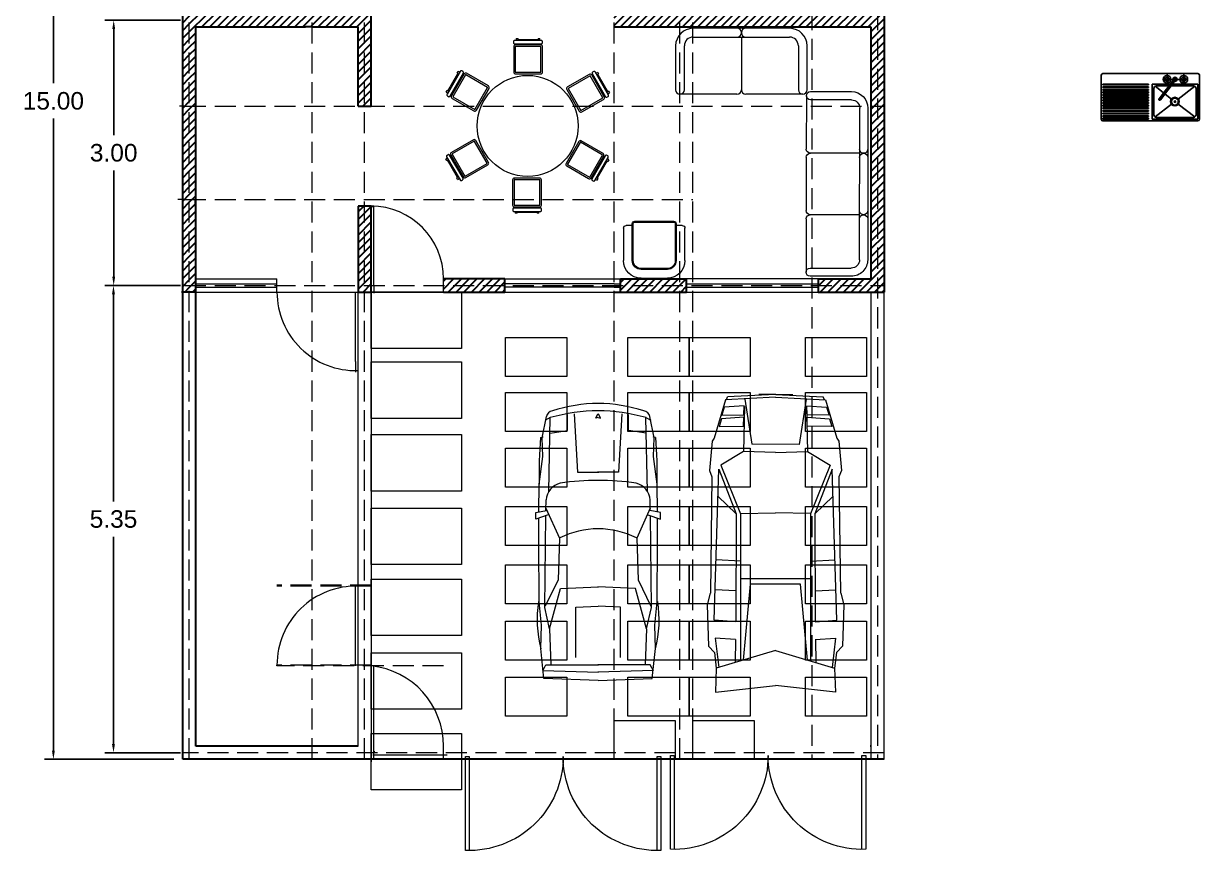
# Model space of a CAD drawing. Header units: metres. Extents: x 3.6 to 17, y 8.1 to 25.1.
# Drawn here: x 3.59 to 17.01, y 8.1 to 17.54 of the extents above; entities that cross this region are included whole.
import ezdxf

# ---------------------------------------------------------------- set-up
doc = ezdxf.new("R2010")
doc.units = ezdxf.units.M
doc.header["$MEASUREMENT"] = 0
doc.linetypes.add('ACAD_ISO02W100', pattern=[15, 12, -3])
for name, color, linetype, lineweight in [('Area verde', 7, 'Continuous', 0), ('Autos', 7, 'Continuous', 0), ('Ejes', 10, 'ACAD_ISO02W100', 0), ('Muebles', 19, 'Continuous', 0), ('Muros bajos', 4, 'Continuous', 0), ('Muros de carga', 160, 'Continuous', 30), ('puertas', 70, 'Continuous', 0), ('Ventanas', 50, 'Continuous', 0)]:
    doc.layers.add(name, color=color, linetype=linetype, lineweight=lineweight)
doc.layers.add('COTAS', color=30, linetype='Continuous')
doc.styles.get("Standard").update_dxf_attribs({"font": 'arial.ttf'})
doc.dimstyles.get("Standard").update_dxf_attribs({"dimtxt": 0.2, "dimasz": 0.1, "dimexe": 0.1, "dimexo": 0.1, "dimgap": 0.1, "dimtad": 0, "dimtih": 1, "dimtoh": 1, "dimdsep": 46, "dimtxsty": 'Standard', "dimcen": 0.09, "dimadec": 0, "dimazin": 0, "dimtfac": 1, "dimtofl": 0, "dimtmove": 0, "dimatfit": 3, "dimfxl": 1, "dimtolj": 1, "dimtzin": 0, "dimarcsym": 0})
pattern_1 = [(45, (-14.542544, 11.73728), (-0.04419417, 0.04419417), [])]

# ---------------------------------------------------------------- blocks, each defined once
blk = doc.blocks.new('*D2')
at = {"layer": 'COTAS', "color": 0, "lineweight": -2, "transparency": 16777216}
for p, q in [((5.31, 24.164), (3.834, 24.164)), ((3.934, 24.064), (3.934, 16.859)), ((3.934, 9.25), (3.934, 16.455)), ((5.31, 9.15), (3.834, 9.15))]:
    blk.add_line(p, q, dxfattribs=at)
at = {"layer": 'COTAS', "color": 0, "transparency": 16777216}
for points in [[(3.918, 24.064), (3.951, 24.064), (3.934, 24.164)], [(3.918, 9.25), (3.951, 9.25), (3.934, 9.15)]]:
    blk.add_solid(points, dxfattribs=at)
at = {"layer": 'Defpoints', "color": 0, "transparency": 16777216}
for p in [(5.41, 24.164), (3.934, 9.15), (5.41, 9.15)]:
    blk.add_point(p, dxfattribs=at)
at = {"layer": 'COTAS', "color": 0, "transparency": 16777216, "insert": (3.934, 16.657), "char_height": 0.2, "attachment_point": 5}
blk.add_mtext('\\A1;15.00', dxfattribs=at)
blk = doc.blocks.new('*D12')
at = {"layer": 'COTAS', "color": 0, "lineweight": -2, "transparency": 16777216}
for p, q in [((5.385, 17.577), (4.522, 17.577)), ((4.622, 17.477), (4.622, 16.267)), ((4.622, 14.653), (4.622, 15.863)), ((5.385, 14.553), (4.522, 14.553))]:
    blk.add_line(p, q, dxfattribs=at)
at = {"layer": 'COTAS', "color": 0, "transparency": 16777216}
for points in [[(4.606, 17.477), (4.639, 17.477), (4.622, 17.577)], [(4.606, 14.653), (4.639, 14.653), (4.622, 14.553)]]:
    blk.add_solid(points, dxfattribs=at)
at = {"layer": 'Defpoints', "color": 0, "transparency": 16777216}
for p in [(5.485, 17.577), (4.622, 14.553), (5.485, 14.553)]:
    blk.add_point(p, dxfattribs=at)
at = {"layer": 'COTAS', "color": 0, "transparency": 16777216, "insert": (4.622, 16.065), "char_height": 0.2, "attachment_point": 5}
blk.add_mtext('\\A1;3.00', dxfattribs=at)
blk = doc.blocks.new('*D13')
at = {"layer": 'COTAS', "color": 0, "lineweight": -2, "transparency": 16777216}
for p, q in [((5.385, 14.553), (4.52, 14.553)), ((4.62, 14.453), (4.62, 12.091)), ((4.62, 9.325), (4.62, 11.687)), ((5.385, 9.225), (4.52, 9.225))]:
    blk.add_line(p, q, dxfattribs=at)
at = {"layer": 'COTAS', "color": 0, "transparency": 16777216}
for points in [[(4.603, 14.453), (4.636, 14.453), (4.62, 14.553)], [(4.603, 9.325), (4.636, 9.325), (4.62, 9.225)]]:
    blk.add_solid(points, dxfattribs=at)
at = {"layer": 'Defpoints', "color": 0, "transparency": 16777216}
for p in [(5.485, 14.553), (4.62, 9.225), (5.485, 9.225)]:
    blk.add_point(p, dxfattribs=at)
at = {"layer": 'COTAS', "color": 0, "transparency": 16777216, "insert": (4.62, 11.889), "char_height": 0.2, "attachment_point": 5}
blk.add_mtext('\\A1;5.35', dxfattribs=at)
blk = doc.blocks.new('sll-3')
at = {"layer": 'Muebles'}
for p, q in [((93.687, 54.107), (93.187, 54.107)), ((93.187, 54.007), (93.687, 54.007)), ((93.737, 54.057), (93.738, 53.407)), ((92.987, 53.906), (92.989, 52.056)), ((93.089, 52.057), (93.087, 53.907)), ((93.088, 53.357), (93.688, 53.357)), ((93.738, 53.307), (93.739, 52.657)), ((93.089, 52.607), (93.689, 52.607)), ((93.739, 52.557), (93.74, 51.907)), ((93.69, 51.957), (93.19, 51.957)), ((93.19, 51.857), (93.69, 51.857))]:
    blk.add_line(p, q, dxfattribs=at)
for centre, radius, start, end in [((93.187, 53.907), 0.2, 90.0656, 180.0656), ((93.687, 54.057), 0.05, 270.0656, 90.0656), ((93.187, 53.907), 0.1, 90.0656, 180.0656), ((93.038, 53.406), 0.05, 180.0656, 0.0656), ((93.038, 53.306), 0.05, 0.0656, 180.0656), ((93.688, 53.407), 0.05, 270.0656, 0.0656), ((93.688, 53.307), 0.05, 0.0656, 90.0656), ((93.039, 52.656), 0.05, 180.0656, 0.0656), ((93.689, 52.657), 0.05, 270.0656, 0.0656), ((93.039, 52.556), 0.05, 0.0656, 180.0656), ((93.689, 52.557), 0.05, 0.0656, 90.0656), ((93.189, 52.057), 0.2, 180.0656, 270.0656), ((93.189, 52.057), 0.1, 180.0656, 270.0656), ((93.69, 51.907), 0.05, 270.0656, 90.0656)]:
    blk.add_arc(centre, radius, start, end, dxfattribs=at)
blk = doc.blocks.new('sll-2')
at = {"layer": 'Muebles'}
for p, q in [((95.719, 54.184), (94.619, 54.184)), ((94.619, 54.084), (95.719, 54.084)), ((95.169, 54.084), (95.169, 53.484)), ((94.419, 53.984), (94.419, 53.484)), ((94.519, 53.484), (94.519, 53.984)), ((95.819, 53.984), (95.819, 53.484)), ((95.919, 53.484), (95.919, 53.984)), ((95.119, 53.434), (94.469, 53.434)), ((95.869, 53.434), (95.219, 53.434))]:
    blk.add_line(p, q, dxfattribs=at)
for centre, radius, start, end in [((94.619, 53.984), 0.2, 90, 180), ((94.619, 53.984), 0.1, 90, 180), ((95.119, 54.134), 0.05, 270, 90), ((95.219, 54.134), 0.05, 90, 270), ((95.719, 53.984), 0.2, 0, 90), ((95.719, 53.984), 0.1, 360, 90), ((94.469, 53.484), 0.05, 180, 0), ((95.119, 53.484), 0.05, 270, 0), ((95.219, 53.484), 0.05, 180, 270), ((95.869, 53.484), 0.05, 180, 0)]:
    blk.add_arc(centre, radius, start, end, dxfattribs=at)
blk = doc.blocks.new('A$C4A1B251F')
at = {"linetype": 'ByBlock'}
for p, q in [((0.2, 0.65), (0.5, 0.65)), ((0, 0.08), (0, 0.45)), ((0.7, 0.45), (0.7, 0.08)), ((0.1, 0.05), (0.03, 0.05)), ((0.67, 0.05), (0.6, 0.05))]:
    blk.add_line(p, q, dxfattribs=at)
for points in [[(0.5, 0.55), (0.2, 0.55, 0.414214), (0.1, 0.45), (0.1, 0.03, 0.414214), (0.13, 0), (0.57, 0, 0.414214), (0.6, 0.03), (0.6, 0.45, 0.414214)], [(0.5, 0.54), (0.2, 0.54, 0.414214), (0.11, 0.45), (0.11, 0.03, 0.414214), (0.13, 0.01), (0.57, 0.01, 0.414214), (0.59, 0.03), (0.59, 0.45, 0.414214)]]:
    blk.add_lwpolyline(points, format="xyb", close=True, dxfattribs=at)
for centre, radius, start, end in [((0.2, 0.45), 0.2, 90, 180), ((0.5, 0.45), 0.2, 0, 90), ((0.03, 0.08), 0.03, 180, 270), ((0.67, 0.08), 0.03, 270, 360)]:
    blk.add_arc(centre, radius, start, end, dxfattribs=at)
blk = doc.blocks.new('MUCO01PL')
at = {"color": 0, "linetype": 'ByBlock'}
for p, q in [((0.183, -0.12), (-0.167, -0.12)), ((-0.158, -0.01), (-0.132, -0.01)), ((-0.158, -0.01), (-0.158, -0.035)), ((-0.158, -0.083), (-0.158, -0.098)), ((-0.132, -0.035), (-0.132, -0.01)), ((-0.132, -0.022), (0.145, -0.022)), ((-0.132, -0.098), (-0.132, -0.083)), ((0.145, -0.01), (0.171, -0.01)), ((0.145, -0.01), (0.145, -0.035)), ((0.145, -0.083), (0.145, -0.098)), ((0.171, -0.035), (0.171, -0.01)), ((0.171, -0.098), (0.171, -0.083)), ((0.186, -0.473), (0.186, -0.123))]:
    blk.add_line(p, q, dxfattribs=at)
for points in [[(0.19, -0.035), (-0.18, -0.035, 0.414214), (-0.195, -0.05), (-0.195, -0.068, 0.414214), (-0.18, -0.083), (0.19, -0.083, 0.414214), (0.205, -0.068), (0.205, -0.05, 0.414214)], [(0.183, -0.098), (-0.167, -0.098, 0.414214), (-0.192, -0.123), (-0.192, -0.473, 0.414214), (-0.167, -0.498), (0.183, -0.498, 0.414214), (0.208, -0.473), (0.208, -0.123, 0.414214)]]:
    blk.add_lwpolyline(points, format="xyb", close=True, dxfattribs=at)
for points in [[(-0.17, -0.123), (-0.17, -0.473)], [(-0.167, -0.475), (0.183, -0.475)]]:
    blk.add_lwpolyline(points, dxfattribs=at)
for centre, start, end in [((-0.167, -0.123), 90, 180), ((0.183, -0.123), 0, 90), ((-0.167, -0.473), 180, 270), ((0.183, -0.473), 270, 0)]:
    blk.add_arc(centre, 0.0029, start, end, dxfattribs=at)
blk = doc.blocks.new('Muco11pl')
at = {"color": 0, "linetype": 'ByBlock'}
blk.add_circle((0, 0), 0.7, dxfattribs=at)
blk.add_blockref('MUCO01PL', (0, 1.22), dxfattribs=at)
for p, rotation in [((-1.057, 0.61), 59.99999999999999), ((1.057, 0.61), 299.9999999999999), ((-1.057, -0.61), 120), ((1.057, -0.61), 240), ((0, -1.22), 180)]:
    blk.add_blockref('MUCO01PL', p, dxfattribs=dict(at, rotation=rotation))
blk = doc.blocks.new('Puera para Autos')
at = {"layer": 'puertas'}
for points in [[(0, 1.239), (0, 0), (0.05, 0), (0.05, 1.24)], [(2.53, 1.24), (2.53, 0), (2.58, 0), (2.58, 1.239)]]:
    blk.add_lwpolyline(points, dxfattribs=at)
for centre, start, end in [((0.05, 0), 0, 92.3109), ((2.53, 0), 87.6891, 180)]:
    blk.add_arc(centre, 1.24, start, end, dxfattribs=at)
blk = doc.blocks.new('Auto')
at = {"layer": 'Autos'}
for p, q in [((-0.2, 1.14), (-0.151, 1.383)), ((-0.108, 1.371), (-0.163, 1.344)), ((-0.124, 0.529), (-0.108, 1.371)), ((0.09, 1.225), (0.09, 1.405)), ((0.166, 1.416), (0.204, 0.748)), ((0.41, 1.366), (0.434, 1.413)), ((0.436, 1.373), (0.41, 1.366)), ((0.44, 1.373), (0.466, 1.366)), ((0.466, 1.366), (0.441, 1.413)), ((0.71, 1.416), (0.672, 0.748)), ((0.786, 1.225), (0.786, 1.405)), ((0.984, 1.371), (1.039, 1.344)), ((1, 0.529), (0.984, 1.371)), ((1.076, 1.14), (1.027, 1.383)), ((-0.109, 1.193), (0.09, 1.225)), ((0.985, 1.193), (0.786, 1.225)), ((-0.218, 1.143), (-0.191, 1.152)), ((-0.192, 0.929), (-0.2, 1.14)), ((1.094, 1.143), (1.067, 1.152)), ((1.068, 0.929), (1.076, 1.14)), ((-0.235, 0.612), (-0.192, 0.929)), ((1.111, 0.612), (1.068, 0.929)), ((0.204, 0.748), (0.447, 0.749)), ((0.672, 0.748), (0.429, 0.749)), ((-0.238, 0.297), (-0.235, 0.612)), ((1.114, 0.297), (1.111, 0.612)), ((-0.158, 0.313), (-0.156, 0.432)), ((1.033, 0.313), (1.032, 0.432)), ((-0.274, 0.29), (-0.151, 0.314)), ((-0.274, 0.215), (-0.274, 0.29)), ((-0.157, 0.337), (-0.003, -0.002)), ((1.033, 0.337), (0.879, -0.002)), ((1.15, 0.29), (1.027, 0.314)), ((1.15, 0.215), (1.15, 0.29)), ((-0.131, 0.264), (-0.274, 0.215)), ((-0.24, -0.051), (-0.238, 0.227)), ((-0.169, -0.792), (-0.158, 0.254)), ((1.006, 0.264), (1.15, 0.215)), ((1.045, -0.792), (1.034, 0.254)), ((1.116, -0.051), (1.114, 0.227)), ((-0.236, -0.729), (-0.24, -0.051)), ((-0.003, -0.002), (-0.019, -0.477)), ((0.879, -0.002), (0.895, -0.477)), ((1.112, -0.729), (1.116, -0.051)), ((-0.019, -0.477), (-0.165, -0.778)), ((0.895, -0.477), (1.041, -0.778)), ((-0.115, -1.038), (0.01, -0.578)), ((0.01, -0.578), (0.441, -0.558)), ((0.866, -0.578), (0.435, -0.558)), ((0.99, -1.038), (0.866, -0.578)), ((-0.208, -0.994), (-0.236, -0.729)), ((-0.115, -1.038), (-0.169, -0.792)), ((0.182, -0.79), (0.439, -0.78)), ((0.183, -1.363), (0.182, -0.79)), ((0.694, -0.79), (0.437, -0.78)), ((0.693, -1.363), (0.694, -0.79)), ((0.99, -1.038), (1.045, -0.792)), ((1.084, -0.994), (1.112, -0.729)), ((-0.215, -1.263), (-0.208, -0.994)), ((-0.115, -1.038), (-0.1, -1.448)), ((0.99, -1.038), (0.976, -1.448)), ((1.091, -1.263), (1.084, -0.994)), ((-0.18, -1.602), (-0.215, -1.263)), ((1.055, -1.602), (1.091, -1.263)), ((-0.192, -1.516), (-0.157, -1.448)), ((-0.157, -1.448), (0.441, -1.448)), ((1.033, -1.448), (0.435, -1.448)), ((1.068, -1.516), (1.033, -1.448)), ((-0.194, -1.513), (0.441, -1.53)), ((0.439, -1.627), (-0.18, -1.602)), ((1.07, -1.513), (0.434, -1.53)), ((0.437, -1.627), (1.055, -1.602))]:
    blk.add_line(p, q, dxfattribs=at)
for centre, radius, start, end in [((0.438, -0.11), 1.642, 71.4744, 108.5256), ((-0.071, 1.367), 0.082, 99.1082, 168.6925), ((0.438, -0.532), 1.98, 73.9881, 106.0119), ((0.947, 1.367), 0.082, 11.3075, 80.8918), ((4.253, 0.761), 4.489, 175.0805, 181.8902), ((-3.377, 0.761), 4.489, 358.1098, 4.9195), ((0.056, 0.419), 0.212, 103.928, 176.4903), ((0.438, -2.423), 3.079, 81.9077, 98.0923), ((0.82, 0.419), 0.212, 3.5097, 76.072), ((0.438, -0.874), 0.977, 63.3754, 116.6246), ((1.046, -0.934), 1.304, 170.8054, 194.642), ((-0.17, -0.934), 1.304, 345.358, 9.1946)]:
    blk.add_arc(centre, radius, start, end, dxfattribs=at)
blk = doc.blocks.new('Auto_2')
at = {"layer": 'Autos'}
for p, q in [((-0.005, 1.677), (-0.678, 1.643)), ((0.005, 1.677), (-0.236, 1.677)), ((0.005, 1.677), (0.678, 1.643)), ((0.005, 1.677), (0.245, 1.677)), ((-0.708, 1.605), (-0.869, 1.06)), ((-0.444, 1.516), (-0.725, 1.497)), ((0, 1.64), (-0.708, 1.605)), ((-0.694, 1.605), (-0.678, 1.643)), ((-0.441, 1.509), (-0.453, 0.864)), ((-0.448, 1.391), (-0.444, 1.516)), ((-0.433, 1.613), (-0.337, 0.976)), ((0, 1.64), (0.708, 1.605)), ((0.433, 1.613), (0.337, 0.972)), ((0.441, 1.509), (0.453, 0.864)), ((0.444, 1.516), (0.725, 1.497)), ((0.448, 1.391), (0.444, 1.516)), ((0.693, 1.605), (0.678, 1.643)), ((0.708, 1.605), (0.869, 1.06)), ((-0.765, 1.336), (-0.799, 1.226)), ((-0.447, 1.357), (-0.765, 1.336)), ((-0.725, 1.497), (-0.76, 1.385)), ((-0.76, 1.385), (-0.448, 1.391)), ((-0.451, 1.232), (-0.447, 1.357)), ((0.451, 1.232), (0.447, 1.357)), ((0.447, 1.357), (0.765, 1.336)), ((0.76, 1.385), (0.448, 1.391)), ((0.725, 1.497), (0.76, 1.385)), ((0.765, 1.336), (0.799, 1.226)), ((-0.799, 1.226), (-0.451, 1.232)), ((0.799, 1.226), (0.451, 1.232)), ((-0.898, 1.018), (-0.935, 0.6)), ((-0.869, 1.06), (-0.898, 1.018)), ((0.869, 1.06), (0.898, 1.018)), ((0.898, 1.018), (0.935, 0.6)), ((-0.454, 0.873), (-0.775, 0.677)), ((0, 0.858), (-0.454, 0.873)), ((0.337, 0.972), (-0.337, 0.976)), ((0, 0.858), (0.454, 0.873)), ((0.454, 0.873), (0.775, 0.677)), ((-0.775, 0.677), (-0.496, -0.01)), ((0.775, 0.677), (0.496, -0.01)), ((-0.935, 0.6), (-0.9, 0.513)), ((-0.9, 0.513), (-0.922, -1.138)), ((-0.871, -1.521), (-0.804, 0.619)), ((-0.804, 0.619), (-0.556, -0.012)), ((0.804, 0.619), (0.556, -0.012)), ((0.871, -1.521), (0.804, 0.619)), ((0.935, 0.6), (0.9, 0.513)), ((0.9, 0.513), (0.922, -1.138)), ((-0.556, -0.012), (-0.818, 0.238)), ((0.556, -0.012), (0.818, 0.238)), ((-0.496, -0.006), (0, 0)), ((0.496, -0.006), (0, 0)), ((-0.556, -0.012), (-0.561, -1.541)), ((-0.496, -0.006), (-0.496, -2.098)), ((0.496, -0.006), (0.496, -2.098)), ((0.556, -0.012), (0.561, -1.541)), ((-0.497, -0.684), (-0.841, -0.663)), ((0.497, -0.684), (0.841, -0.663)), ((-0.497, -0.929), (0.497, -0.929)), ((-0.927, -1.136), (-0.968, -1.303)), ((-0.561, -1.101), (-0.856, -1.088)), ((-0.455, -2.085), (-0.354, -1.007)), ((0.354, -1.007), (-0.354, -1.007)), ((0.455, -2.085), (0.354, -1.007)), ((0.561, -1.101), (0.856, -1.088)), ((0.927, -1.136), (0.968, -1.303)), ((-0.968, -1.303), (-0.949, -1.887)), ((0.968, -1.303), (0.949, -1.887)), ((-0.561, -1.541), (-0.871, -1.521)), ((0.561, -1.541), (0.871, -1.521)), ((-0.853, -1.773), (-0.803, -2.188)), ((-0.565, -1.793), (-0.853, -1.773)), ((-0.567, -1.793), (-0.571, -2.119)), ((0.565, -1.793), (0.853, -1.773)), ((0.567, -1.793), (0.571, -2.119)), ((0.853, -1.773), (0.803, -2.188)), ((-0.949, -1.887), (-0.864, -1.975)), ((-0.864, -1.975), (-0.839, -2.199)), ((0, -1.95), (-0.839, -2.199)), ((0, -1.95), (0.839, -2.199)), ((0.864, -1.975), (0.839, -2.199)), ((0.949, -1.887), (0.864, -1.975)), ((-0.839, -2.199), (-0.852, -2.538)), ((0.839, -2.199), (0.852, -2.538)), ((-0.852, -2.538), (0, -2.444)), ((0.852, -2.538), (0, -2.444))]:
    blk.add_line(p, q, dxfattribs=at)
blk = doc.blocks.new('A$C6E3E5198')
at = {"linetype": 'ByBlock'}
for p, q in [((1, 0), (1, 1)), ((1, 0), (1, 1)), ((1, 1), (1, 1)), ((1, 0), (1, 0))]:
    blk.add_line(p, q, dxfattribs=at)
blk.add_arc((1, 0), 0.873, 93.1847, 180, dxfattribs=at)
blk = doc.blocks.new('Fregder')
for p, q in [((-0.541, 0.54), (0.541, 0.54)), ((-0.561, 0.02), (-0.561, 0.52)), ((-0.541, 0.42), (-0.02, 0.42)), ((-0.541, 0.41), (-0.541, 0.42)), ((-0.541, 0.41), (-0.02, 0.41)), ((-0.02, 0.41), (-0.02, 0.42)), ((0.02, 0.42), (0.541, 0.42)), ((0.02, 0.02), (0.02, 0.42)), ((0.099, 0.252), (0.267, 0.474)), ((0.113, 0.254), (0.273, 0.464)), ((0.115, 0.24), (0.283, 0.461)), ((0.147, 0.474), (0.425, 0.474)), ((0.191, 0.419), (0.191, 0.529)), ((0.381, 0.419), (0.381, 0.529)), ((0.541, 0.02), (0.541, 0.42)), ((0.561, 0.02), (0.561, 0.52)), ((-0.541, 0.39), (-0.02, 0.39)), ((-0.541, 0.38), (-0.541, 0.39)), ((-0.541, 0.38), (-0.02, 0.38)), ((-0.541, 0.36), (-0.02, 0.36)), ((-0.541, 0.35), (-0.541, 0.36)), ((-0.541, 0.35), (-0.02, 0.35)), ((-0.541, 0.33), (-0.02, 0.33)), ((-0.541, 0.32), (-0.541, 0.33)), ((-0.541, 0.32), (-0.02, 0.32)), ((-0.541, 0.3), (-0.02, 0.3)), ((-0.541, 0.29), (-0.541, 0.3)), ((-0.541, 0.29), (-0.02, 0.29)), ((-0.541, 0.27), (-0.02, 0.27)), ((-0.541, 0.26), (-0.541, 0.27)), ((-0.02, 0.38), (-0.02, 0.39)), ((-0.02, 0.35), (-0.02, 0.36)), ((-0.02, 0.32), (-0.02, 0.33)), ((-0.02, 0.29), (-0.02, 0.3)), ((-0.02, 0.26), (-0.02, 0.27)), ((0.04, 0.07), (0.04, 0.37)), ((0.241, 0.25), (0.053, 0.395)), ((0.07, 0.4), (0.491, 0.4)), ((0.508, 0.395), (0.319, 0.25)), ((0.521, 0.07), (0.521, 0.37)), ((-0.541, 0.26), (-0.02, 0.26)), ((-0.541, 0.24), (-0.02, 0.24)), ((-0.541, 0.23), (-0.541, 0.24)), ((-0.541, 0.23), (-0.02, 0.23)), ((-0.541, 0.21), (-0.02, 0.21)), ((-0.541, 0.2), (-0.541, 0.21)), ((-0.541, 0.2), (-0.02, 0.2)), ((-0.541, 0.18), (-0.02, 0.18)), ((-0.541, 0.17), (-0.541, 0.18)), ((-0.541, 0.17), (-0.02, 0.17)), ((-0.541, 0.15), (-0.02, 0.15)), ((-0.541, 0.14), (-0.541, 0.15)), ((-0.541, 0.14), (-0.02, 0.14)), ((-0.02, 0.23), (-0.02, 0.24)), ((-0.02, 0.2), (-0.02, 0.21)), ((-0.02, 0.17), (-0.02, 0.18)), ((-0.02, 0.14), (-0.02, 0.15)), ((0.241, 0.19), (0.053, 0.045)), ((0.099, 0.252), (0.099, 0.252)), ((0.115, 0.24), (0.115, 0.24)), ((0.508, 0.045), (0.319, 0.19)), ((-0.541, 0.12), (-0.02, 0.12)), ((-0.541, 0.11), (-0.541, 0.12)), ((-0.541, 0.11), (-0.02, 0.11)), ((-0.541, 0.09), (-0.02, 0.09)), ((-0.541, 0.08), (-0.541, 0.09)), ((-0.541, 0.08), (-0.02, 0.08)), ((-0.541, 0.06), (-0.02, 0.06)), ((-0.541, 0.05), (-0.541, 0.06)), ((-0.541, 0.05), (-0.02, 0.05)), ((-0.541, 0.03), (-0.02, 0.03)), ((-0.541, 0.02), (-0.541, 0.03)), ((-0.541, 0.02), (-0.02, 0.02)), ((-0.541, 0), (0.541, 0)), ((-0.02, 0.11), (-0.02, 0.12)), ((-0.02, 0.08), (-0.02, 0.09)), ((-0.02, 0.05), (-0.02, 0.06)), ((-0.02, 0.02), (-0.02, 0.03)), ((0.02, 0.02), (0.541, 0.02)), ((0.07, 0.04), (0.491, 0.04))]:
    blk.add_line(p, q)
for centre, radius in [((0.191, 0.474), 0.044), ((0.191, 0.474), 0.0242), ((0.281, 0.474), 0.0243), ((0.281, 0.474), 0.0133), ((0.381, 0.474), 0.0446), ((0.381, 0.474), 0.0249), ((0.28, 0.22), 0.0491), ((0.28, 0.22), 0.0391), ((0.28, 0.22), 0.00907)]:
    blk.add_circle(centre, radius)
for centre, radius, start, end in [((-0.541, 0.52), 0.02, 90, 180), ((0.541, 0.52), 0.02, 360, 90), ((0.07, 0.37), 0.03, 90, 180), ((0.491, 0.37), 0.03, 0, 90), ((0.107, 0.246), 0.0102, 145.7266, 319.7018), ((-0.541, 0.02), 0.02, 180, 270), ((0.07, 0.07), 0.03, 180, 270), ((0.491, 0.07), 0.03, 270, 0), ((0.541, 0.02), 0.02, 270, 0)]:
    blk.add_arc(centre, radius, start, end)

msp = doc.modelspace()

# ---------------------------------------------------------------- hatches: boundary and pattern name
at = {"layer": 'Muros de carga'}
h = msp.add_hatch(dxfattribs=at)
h.set_pattern_fill('ANSI31', color=256, scale=0.5)
h.set_pattern_definition(pattern_1)
h.paths.add_polyline_path([(9.085, 14.628), (8.385, 14.628), (8.385, 14.553), (9.085, 14.553)])
h.paths.add_polyline_path([(9.085, 14.553), (8.385, 14.553), (8.385, 14.478), (9.085, 14.478)])
h.paths.add_polyline_path([(11.081, 14.628), (10.405, 14.628), (10.405, 14.553), (11.081, 14.553)])
h.paths.add_polyline_path([(11.081, 14.553), (10.405, 14.553), (10.405, 14.478), (11.081, 14.478)])
h.paths.add_polyline_path([(11.156, 14.553), (11.081, 14.553), (11.081, 14.478), (11.156, 14.478)])
h.paths.add_polyline_path([(11.156, 14.628), (11.081, 14.628), (11.081, 14.553), (11.156, 14.553)])
h.paths.add_polyline_path([(13.336, 16.598), (13.261, 16.598), (13.261, 14.628), (12.661, 14.628), (12.661, 14.553), (13.336, 14.553)])
h.paths.add_polyline_path([(13.336, 14.553), (12.661, 14.553), (12.661, 14.478), (13.261, 14.478), (13.336, 14.478)])
h.paths.add_polyline_path([(13.411, 14.553), (13.336, 14.553), (13.336, 14.478), (13.411, 14.478)])
h.paths.add_polyline_path([(13.411, 14.628), (13.411, 16.598), (13.336, 16.598), (13.336, 14.553), (13.411, 14.553)])
h.paths.add_polyline_path([(13.411, 17.577), (13.336, 17.577), (13.336, 16.598), (13.411, 16.598)])
h.paths.add_polyline_path([(13.336, 17.577), (12.586, 17.577), (12.586, 17.502), (13.261, 17.502), (13.261, 16.598), (13.336, 16.598)])
h.paths.add_polyline_path([(12.586, 17.577), (11.231, 17.577), (11.231, 17.502), (12.586, 17.502)])
h.paths.add_polyline_path([(11.231, 17.577), (11.081, 17.577), (11.081, 17.502), (11.231, 17.502)])
h.paths.add_polyline_path([(11.081, 17.577), (10.33, 17.577), (10.33, 17.502), (11.081, 17.502)])
h.paths.add_polyline_path([(11.081, 17.652), (10.33, 17.652), (10.33, 17.577), (11.081, 17.577)])
h.paths.add_polyline_path([(11.231, 18.251), (11.156, 18.251), (11.156, 17.652), (11.081, 17.652), (11.081, 17.577), (11.231, 17.577)])
h.paths.add_polyline_path([(12.586, 17.652), (11.306, 17.652), (11.306, 18.251), (11.231, 18.251), (11.231, 17.577), (12.586, 17.577)])
h.paths.add_polyline_path([(11.231, 18.326), (11.156, 18.326), (11.156, 18.251), (11.231, 18.251)])
h.paths.add_polyline_path([(11.306, 18.326), (11.231, 18.326), (11.231, 18.251), (11.306, 18.251)])
h.paths.add_polyline_path([(13.336, 18.251), (13.261, 18.251), (13.261, 17.652), (12.586, 17.652), (12.586, 17.577), (13.336, 17.577)])
h.paths.add_polyline_path([(13.411, 18.251), (13.336, 18.251), (13.336, 17.577), (13.411, 17.577)])
h.paths.add_polyline_path([(13.336, 18.326), (13.261, 18.326), (13.261, 18.251), (13.336, 18.251)])
h.paths.add_polyline_path([(13.411, 18.326), (13.336, 18.326), (13.336, 18.251), (13.411, 18.251)])
h.paths.add_polyline_path([(13.411, 18.401), (13.336, 18.401), (13.336, 18.326), (13.411, 18.326)])
h.paths.add_polyline_path([(13.336, 18.401), (13.261, 18.401), (13.261, 18.326), (13.336, 18.326)])
h.paths.add_polyline_path([(13.336, 19.562), (13.261, 19.562), (13.261, 18.401), (13.336, 18.401)])
h.paths.add_polyline_path([(13.411, 19.562), (13.336, 19.562), (13.336, 18.401), (13.411, 18.401)])
h.paths.add_polyline_path([(13.411, 21.514), (13.336, 21.514), (13.336, 19.562), (13.411, 19.562)])
h.paths.add_polyline_path([(13.336, 21.514), (13.261, 21.514), (13.261, 19.562), (13.336, 19.562)])
h.paths.add_polyline_path([(13.411, 21.589), (13.336, 21.589), (13.336, 21.514), (13.411, 21.514)])
h.paths.add_polyline_path([(13.411, 21.664), (13.336, 21.664), (13.336, 21.589), (13.411, 21.589)])
h.paths.add_polyline_path([(13.336, 21.664), (12.586, 21.664), (12.586, 21.589), (13.336, 21.589)])
h.paths.add_polyline_path([(13.336, 21.589), (12.586, 21.589), (12.586, 21.514), (13.261, 21.514), (13.336, 21.514)])
h.paths.add_polyline_path([(12.586, 21.589), (12.511, 21.589), (12.511, 21.514), (12.586, 21.514)])
h.paths.add_polyline_path([(12.586, 21.664), (12.511, 21.664), (12.511, 21.589), (12.586, 21.589)])
h.paths.add_polyline_path([(11.156, 21.589), (11.081, 21.589), (11.081, 21.514), (11.156, 21.514)])
h.paths.add_polyline_path([(11.156, 21.664), (11.081, 21.664), (11.081, 21.589), (11.156, 21.589)])
h.paths.add_polyline_path([(11.081, 21.664), (10.33, 21.664), (10.33, 21.589), (11.081, 21.589)])
h.paths.add_polyline_path([(11.081, 21.589), (10.33, 21.589), (10.33, 21.514), (11.081, 21.514)])
h.paths.add_polyline_path([(10.405, 21.514), (10.33, 21.514), (10.33, 19.562), (10.405, 19.562)])
h.paths.add_polyline_path([(10.33, 21.514), (10.255, 21.514), (10.255, 19.562), (10.33, 19.562)])
h.paths.add_polyline_path([(10.33, 21.589), (9.685, 21.589), (9.685, 21.514), (10.255, 21.514), (10.33, 21.514)])
h.paths.add_polyline_path([(10.33, 21.664), (9.685, 21.664), (9.685, 21.589), (10.33, 21.589)])
h.paths.add_polyline_path([(8.385, 21.589), (7.485, 21.589), (7.485, 21.514), (8.385, 21.514)])
h.paths.add_polyline_path([(8.385, 21.664), (7.485, 21.664), (7.485, 21.589), (8.385, 21.589)])
h.paths.add_polyline_path([(7.485, 21.664), (6.885, 21.664), (6.885, 21.589), (7.485, 21.589)])
h.paths.add_polyline_path([(7.485, 21.589), (6.885, 21.589), (6.885, 21.514), (7.485, 21.514)])
h.paths.add_polyline_path([(6.885, 21.589), (6.81, 21.589), (6.81, 21.514), (6.885, 21.514)])
h.paths.add_polyline_path([(6.885, 21.664), (6.81, 21.664), (6.81, 21.589), (6.885, 21.589)])
h.paths.add_polyline_path([(6.885, 21.514), (6.81, 21.514), (6.81, 19.637), (6.485, 19.637), (6.485, 19.607), (6.485, 19.562), (6.885, 19.562)])
h.paths.add_polyline_path([(6.96, 21.514), (6.885, 21.514), (6.885, 19.562), (7.485, 19.562), (7.485, 19.637), (6.96, 19.637)])
h.paths.add_polyline_path([(7.56, 19.562), (7.485, 19.562), (7.485, 18.401), (7.56, 18.401)])
h.paths.add_polyline_path([(7.485, 19.562), (6.885, 19.562), (6.885, 19.487), (7.41, 19.487), (7.41, 18.401), (7.485, 18.401)])
h.paths.add_polyline_path([(6.885, 19.562), (6.485, 19.562), (6.485, 19.532), (6.485, 19.487), (6.81, 19.487), (6.885, 19.487)])
h.paths.add_polyline_path([(7.56, 19.637), (7.485, 19.637), (7.485, 19.562), (7.56, 19.562)])
h.paths.add_polyline_path([(7.56, 18.401), (7.485, 18.401), (7.485, 18.326), (7.56, 18.326)])
h.paths.add_polyline_path([(7.485, 18.401), (7.41, 18.401), (7.41, 18.326), (7.485, 18.326)])
h.paths.add_polyline_path([(7.485, 18.326), (7.41, 18.326), (7.41, 18.306), (7.485, 18.306)])
h.paths.add_polyline_path([(7.56, 18.326), (7.485, 18.326), (7.485, 18.306), (7.56, 18.306)])
h.paths.add_polyline_path([(7.56, 18.306), (7.485, 18.306), (7.485, 18.251), (7.56, 18.251)])
h.paths.add_polyline_path([(7.485, 18.306), (7.41, 18.306), (7.41, 18.251), (7.485, 18.251)])
h.paths.add_polyline_path([(7.56, 18.251), (7.485, 18.251), (7.485, 17.652), (7.56, 17.652)])
h.paths.add_polyline_path([(7.485, 18.251), (7.41, 18.251), (7.41, 17.652), (7.485, 17.652)])
h.paths.add_polyline_path([(7.56, 17.652), (7.485, 17.652), (7.485, 17.577), (7.56, 17.577)])
h.paths.add_polyline_path([(7.56, 17.577), (7.485, 17.577), (7.485, 16.598), (7.56, 16.598)])
h.paths.add_polyline_path([(7.485, 17.577), (6.885, 17.577), (6.885, 17.502), (7.41, 17.502), (7.41, 16.598), (7.485, 16.598)])
h.paths.add_polyline_path([(7.485, 17.652), (7.41, 17.652), (6.885, 17.652), (6.885, 17.577), (7.485, 17.577)])
h.paths.add_polyline_path([(6.885, 17.652), (5.56, 17.652), (5.56, 18.251), (5.485, 18.251), (5.485, 17.577), (6.885, 17.577)])
h.paths.add_polyline_path([(6.885, 17.577), (5.485, 17.577), (5.485, 16.598), (5.56, 16.598), (5.56, 17.502), (6.81, 17.502), (6.885, 17.502)])
h.paths.add_polyline_path([(5.885, 19.562), (5.485, 19.562), (5.485, 18.401), (5.56, 18.401), (5.56, 19.487), (5.885, 19.487), (5.885, 19.517)])
h.paths.add_polyline_path([(7.56, 15.458), (7.485, 15.458), (7.485, 14.553), (7.56, 14.553)])
h.paths.add_polyline_path([(7.485, 15.458), (7.41, 15.458), (7.41, 14.553), (7.485, 14.553)])
h.paths.add_polyline_path([(7.485, 14.553), (7.41, 14.553), (7.41, 14.478), (7.485, 14.478)])
h.paths.add_polyline_path([(7.56, 14.553), (7.485, 14.553), (7.485, 14.478), (7.56, 14.478)])
h.paths.add_polyline_path([(5.56, 15.458), (5.553, 15.458), (5.553, 15.533), (5.485, 15.533), (5.485, 14.553), (5.56, 14.553), (5.56, 14.628)])
h.paths.add_polyline_path([(5.56, 16.598), (5.485, 16.598), (5.485, 15.533), (5.553, 15.533), (5.56, 15.533)])
h.paths.add_polyline_path([(5.56, 14.553), (5.485, 14.553), (5.485, 14.478), (5.553, 14.478), (5.56, 14.478)])
h = msp.add_hatch(dxfattribs=at)
h.set_pattern_fill('ANSI31', color=256, scale=0.5)
h.set_pattern_definition(pattern_1)
h.paths.add_polyline_path([(10.255, 18.476), (8.385, 18.476), (8.385, 18.401), (10.255, 18.401)])
h.paths.add_polyline_path([(10.255, 18.401), (8.385, 18.401), (8.385, 18.326), (10.255, 18.326)])
h.paths.add_polyline_path([(5.885, 19.592), (5.885, 19.637), (5.56, 19.637), (5.485, 19.637), (5.485, 19.562), (5.885, 19.562)])
h.paths.add_polyline_path([(5.485, 19.637), (5.41, 19.637), (5.41, 19.562), (5.435, 19.562), (5.485, 19.562)])
h.paths.add_polyline_path([(5.485, 19.562), (5.435, 19.562), (5.41, 19.562), (5.41, 18.401), (5.485, 18.401)])
h.paths.add_polyline_path([(5.485, 18.326), (5.41, 18.326), (5.41, 18.251), (5.485, 18.251)])
h.paths.add_polyline_path([(5.485, 18.401), (5.41, 18.401), (5.41, 18.326), (5.485, 18.326)])
h.paths.add_polyline_path([(5.485, 18.251), (5.41, 18.251), (5.41, 16.598), (5.435, 16.598), (5.485, 16.598)])
h.paths.add_polyline_path([(5.56, 18.326), (5.485, 18.326), (5.485, 18.251), (5.56, 18.251)])
h.paths.add_polyline_path([(5.56, 18.401), (5.485, 18.401), (5.485, 18.326), (5.56, 18.326)])
h.paths.add_polyline_path([(5.485, 16.598), (5.435, 16.598), (5.41, 16.598), (5.41, 15.533), (5.435, 15.533), (5.485, 15.533)])
h.paths.add_polyline_path([(5.485, 15.533), (5.435, 15.533), (5.41, 15.533), (5.41, 14.478), (5.485, 14.478)])
h.paths.add_polyline_path([(10.33, 18.326), (10.255, 18.326), (10.255, 18.251), (10.33, 18.251)])
h.paths.add_polyline_path([(10.405, 18.326), (10.33, 18.326), (10.33, 18.251), (10.405, 18.251), (10.405, 18.263)])
h.paths.add_polyline_path([(10.405, 18.251), (10.33, 18.251), (10.33, 18.212), (10.405, 18.212)])
h.paths.add_polyline_path([(10.33, 18.251), (10.255, 18.251), (10.255, 18.212), (10.33, 18.212)])
h.paths.add_polyline_path([(10.33, 18.401), (10.255, 18.401), (10.255, 18.326), (10.33, 18.326)])
h.paths.add_polyline_path([(10.405, 18.401), (10.33, 18.401), (10.33, 18.326), (10.405, 18.326)])
h.paths.add_polyline_path([(10.405, 19.562), (10.33, 19.562), (10.33, 18.401), (10.405, 18.401)])
h.paths.add_polyline_path([(10.33, 19.562), (10.255, 19.562), (10.255, 18.476), (10.255, 18.401), (10.33, 18.401)])

# ---------------------------------------------------------------- linework, layer by layer
at = {"layer": 'Area verde'}
for points in [[(7.56, 14.478), (8.592, 14.478), (8.592, 13.834), (7.56, 13.834)], [(9.094, 13.96), (9.791, 13.96), (9.791, 13.516), (9.094, 13.516)], [(10.489, 13.96), (11.187, 13.96), (11.187, 13.516), (10.489, 13.516)], [(11.187, 13.96), (11.884, 13.96), (11.884, 13.516), (11.187, 13.516)], [(12.513, 13.96), (13.211, 13.96), (13.211, 13.516), (12.513, 13.516)], [(12.513, 13.96), (13.211, 13.96), (13.211, 13.516), (12.513, 13.516)], [(7.56, 13.681), (8.592, 13.681), (8.592, 13.037), (7.56, 13.037)], [(9.094, 13.331), (9.791, 13.331), (9.791, 12.887), (9.094, 12.887)], [(10.489, 13.331), (11.187, 13.331), (11.187, 12.887), (10.489, 12.887)], [(11.187, 13.331), (11.884, 13.331), (11.884, 12.887), (11.187, 12.887)], [(12.513, 13.331), (13.211, 13.331), (13.211, 12.887), (12.513, 12.887)], [(7.56, 12.852), (8.592, 12.852), (8.592, 12.209), (7.56, 12.209)], [(9.094, 12.697), (9.791, 12.697), (9.791, 12.253), (9.094, 12.253)], [(10.489, 12.697), (11.187, 12.697), (11.187, 12.253), (10.489, 12.253)], [(11.187, 12.697), (11.884, 12.697), (11.884, 12.253), (11.187, 12.253)], [(12.513, 12.697), (13.211, 12.697), (13.211, 12.253), (12.513, 12.253)], [(7.56, 12.014), (8.592, 12.014), (8.592, 11.37), (7.56, 11.37)], [(9.094, 12.031), (9.791, 12.031), (9.791, 11.587), (9.094, 11.587)], [(10.489, 12.031), (11.187, 12.031), (11.187, 11.587), (10.489, 11.587)], [(11.187, 12.031), (11.884, 12.031), (11.884, 11.587), (11.187, 11.587)], [(12.513, 12.031), (13.211, 12.031), (13.211, 11.587), (12.513, 11.587)], [(9.094, 11.366), (9.791, 11.366), (9.791, 10.922), (9.094, 10.922)], [(10.489, 11.366), (11.187, 11.366), (11.187, 10.922), (10.489, 10.922)], [(11.187, 11.366), (11.884, 11.366), (11.884, 10.922), (11.187, 10.922)], [(12.513, 11.366), (13.211, 11.366), (13.211, 10.922), (12.513, 10.922)], [(7.56, 11.206), (8.592, 11.206), (8.592, 10.563), (7.56, 10.563)], [(9.094, 10.726), (9.791, 10.726), (9.791, 10.282), (9.094, 10.282)], [(10.489, 10.726), (11.187, 10.726), (11.187, 10.282), (10.489, 10.282)], [(11.187, 10.726), (11.884, 10.726), (11.884, 10.282), (11.187, 10.282)], [(12.513, 10.726), (13.211, 10.726), (13.211, 10.282), (12.513, 10.282)], [(7.56, 10.366), (8.592, 10.366), (8.592, 9.722), (7.56, 9.722)], [(9.094, 10.087), (9.791, 10.087), (9.791, 9.643), (9.094, 9.643)], [(10.489, 10.087), (11.187, 10.087), (11.187, 9.643), (10.489, 9.643)], [(11.187, 10.087), (11.884, 10.087), (11.884, 9.643), (11.187, 9.643)], [(12.513, 10.087), (13.211, 10.087), (13.211, 9.643), (12.513, 9.643)], [(10.33, 9.594), (11.027, 9.594), (11.027, 9.15), (10.33, 9.15)], [(10.33, 9.594), (11.027, 9.594), (11.027, 9.15), (10.33, 9.15)], [(10.33, 9.594), (11.027, 9.594), (11.027, 9.15), (10.33, 9.15)], [(10.33, 9.594), (11.027, 9.594), (11.027, 9.15), (10.33, 9.15)], [(10.33, 9.594), (11.027, 9.594), (11.027, 9.15), (10.33, 9.15)], [(10.33, 9.594), (11.027, 9.594), (11.027, 9.15), (10.33, 9.15)], [(11.231, 9.594), (11.929, 9.594), (11.929, 9.15), (11.231, 9.15)], [(7.56, 9.444), (8.592, 9.444), (8.592, 8.801), (7.56, 8.801)]]:
    msp.add_lwpolyline(points, close=True, dxfattribs=at)
at = {"layer": 'Ejes', "ltscale": 0.02}
for p, q in [((5.485, 9.15), (5.485, 24.182)), ((6.885, 9.15), (6.885, 24.182)), ((7.485, 9.15), (7.485, 24.182)), ((10.33, 9.15), (10.33, 24.182)), ((11.081, 9.15), (11.081, 24.182)), ((11.231, 9.15), (11.231, 24.182)), ((12.586, 24.164), (12.586, 9.15)), ((13.336, 24.164), (13.336, 9.15)), ((5.435, 16.598), (13.411, 16.598)), ((5.435, 15.533), (11.231, 15.533)), ((5.435, 14.553), (13.411, 14.553)), ((7.56, 11.135), (6.485, 11.135)), ((7.56, 11.125), (6.485, 11.125)), ((7.56, 10.225), (6.485, 10.225)), ((8.385, 10.215), (6.485, 10.215)), ((13.411, 9.225), (5.41, 9.225))]:
    msp.add_line(p, q, dxfattribs=at)
at = {"layer": 'Ejes'}
msp.add_line((5.435, 16.598), (5.373, 16.598), dxfattribs=at)
msp.add_lwpolyline([(5.435, 15.533), (5.354, 15.533)], dxfattribs=at)
at = {"layer": 'Muebles', "ltscale": 0.02}
for p, q in [((7.56, 16.598), (7.56, 19.487)), ((7.59, 14.553), (7.59, 15.458)), ((8.385, 14.478), (8.385, 14.628)), ((7.38, 13.687), (7.38, 14.478)), ((7.38, 10.215), (7.38, 11.135)), ((7.59, 9.15), (7.59, 10.215))]:
    msp.add_line(p, q, dxfattribs=at)
at = {"layer": 'Muebles'}
for p, q in [((6.485, 14.478), (7.41, 14.478)), ((8.385, 14.478), (7.56, 14.478)), ((7.38, 13.687), (7.38, 13.563)), ((8.425, 9.197), (7.577, 9.197))]:
    msp.add_line(p, q, dxfattribs=at)
for centre, radius, start, end in [((7.555, 14.628), 0.83, 360, 89.6747), ((7.38, 14.478), 0.895, 180, 271.7479), ((7.385, 10.225), 0.9, 88.4304, 180), ((7.465, 9.3), 0.92, 0, 84.0781)]:
    msp.add_arc(centre, radius, start, end, dxfattribs=at)
at = {"layer": 'Muros bajos', "ltscale": 0.02}
for p, q in [((5.553, 15.458), (5.553, 15.533)), ((7.403, 11.125), (7.403, 11.135)), ((5.41, 9.332), (5.403, 9.332))]:
    msp.add_line(p, q, dxfattribs=at)
at = {"layer": 'Muros bajos'}
for p, q in [((7.41, 9.3), (7.41, 14.491)), ((5.41, 9.15), (5.41, 14.478)), ((5.56, 9.3), (5.56, 14.478)), ((7.56, 14.478), (7.56, 9.12)), ((13.261, 14.478), (13.261, 9.149)), ((13.411, 9.15), (13.411, 14.478)), ((5.56, 9.3), (7.41, 9.3)), ((13.254, 9.3), (13.261, 9.3)), ((13.411, 9.15), (5.41, 9.15))]:
    msp.add_line(p, q, dxfattribs=at)
at = {"layer": 'Muros de carga'}
for p, q in [((13.411, 21.664), (13.411, 14.478)), ((5.41, 9.15), (5.41, 19.637)), ((5.41, 14.473), (5.41, 19.637)), ((5.56, 14.628), (5.56, 17.502)), ((6.885, 17.502), (6.81, 17.502)), ((13.261, 17.502), (13.261, 14.628)), ((7.41, 16.598), (7.56, 16.598)), ((7.56, 15.458), (7.41, 15.458)), ((7.41, 15.458), (7.41, 14.478)), ((7.56, 14.478), (7.56, 15.458)), ((5.56, 14.478), (5.56, 14.628)), ((9.085, 14.628), (8.385, 14.628)), ((9.085, 14.478), (9.085, 14.628)), ((13.411, 14.628), (13.411, 14.478)), ((5.553, 14.478), (5.396, 14.478)), ((5.56, 14.478), (5.396, 14.478)), ((5.56, 9.3), (5.56, 14.478)), ((7.41, 14.478), (7.56, 14.478)), ((8.385, 14.478), (9.085, 14.478)), ((13.261, 14.478), (13.411, 14.478)), ((7.41, 9.3), (5.56, 9.3)), ((13.261, 9.3), (13.254, 9.3)), ((13.411, 9.15), (5.41, 9.15))]:
    msp.add_line(p, q, dxfattribs=at)
at = {"layer": 'Muros de carga', "ltscale": 0.02}
for p, q in [((7.56, 16.598), (7.56, 19.637)), ((5.56, 17.502), (6.81, 17.502)), ((6.885, 17.502), (7.41, 17.502)), ((7.41, 16.598), (7.41, 17.502)), ((10.33, 17.502), (13.261, 17.502)), ((5.553, 16.523), (5.56, 16.523)), ((5.553, 15.458), (5.56, 15.458)), ((7.553, 15.458), (7.59, 15.458)), ((10.405, 14.478), (10.405, 14.628)), ((10.405, 14.628), (11.156, 14.628)), ((10.405, 14.478), (10.405, 14.628)), ((11.156, 14.478), (11.156, 14.628)), ((11.156, 14.478), (11.156, 14.628)), ((12.661, 14.628), (12.661, 14.478)), ((12.661, 14.628), (13.261, 14.628)), ((10.33, 14.478), (11.156, 14.478)), ((10.405, 14.478), (11.156, 14.478)), ((12.661, 14.478), (13.261, 14.478)), ((12.661, 14.478), (13.261, 14.478)), ((7.41, 9.3), (5.56, 9.3)), ((13.261, 9.3), (13.254, 9.3))]:
    msp.add_line(p, q, dxfattribs=at)
at = {"layer": 'puertas'}
msp.add_line((7.59, 14.553), (7.59, 14.464), dxfattribs=at)
at = {"layer": 'puertas', "ltscale": 0.02}
msp.add_line((8.385, 9.15), (8.385, 9.3), dxfattribs=at)
at = {"layer": 'Ventanas', "ltscale": 0.02}
for p, q in [((5.56, 14.628), (6.485, 14.628)), ((6.485, 14.478), (6.485, 14.628)), ((9.085, 14.478), (9.085, 14.628)), ((5.56, 14.573), (6.485, 14.573)), ((5.56, 14.533), (6.485, 14.533)), ((10.33, 14.573), (10.405, 14.573)), ((10.33, 14.533), (10.405, 14.533)), ((11.156, 14.573), (12.661, 14.573)), ((11.156, 14.533), (12.661, 14.533)), ((5.553, 14.478), (6.485, 14.478)), ((7.41, 14.478), (7.56, 14.478)), ((10.33, 14.478), (12.586, 14.478)), ((6.485, 10.215), (6.485, 10.225))]:
    msp.add_line(p, q, dxfattribs=at)
at = {"layer": 'Ventanas'}
for p, q in [((9.085, 14.628), (10.405, 14.628)), ((12.661, 14.628), (11.156, 14.628)), ((10.33, 14.573), (9.085, 14.573)), ((10.405, 14.533), (9.085, 14.533)), ((9.085, 14.478), (10.405, 14.478)), ((12.586, 14.478), (12.661, 14.478)), ((7.59, 9.15), (7.59, 9.24)), ((7.59, 9.24), (7.6, 9.24))]:
    msp.add_line(p, q, dxfattribs=at)

# ---------------------------------------------------------------- block references
msp.add_blockref('Fregder', (16.449, 16.429))
at = {"layer": 'Autos', "xscale": 0.8047879897651492, "yscale": 0.8047879897651492, "zscale": 0.8047879897651492}
msp.add_blockref('Auto_2', (12.172, 11.959), dxfattribs=at)
at = {"layer": 'Autos'}
msp.add_blockref('Auto', (9.711, 11.675), dxfattribs=at)
at = {"layer": 'COTAS', "xscale": -0.8634686474815795, "yscale": 0.8634686474815795, "zscale": 0.8634686474815795, "rotation": 180}
for p in [(8.636, 9.181), (10.974, 9.194)]:
    msp.add_blockref('Puera para Autos', p, dxfattribs=at)
at = {"layer": 'Muebles'}
msp.add_blockref('sll-2', (-83.386, -36.699), dxfattribs=at)
at = {"layer": 'Muebles', "color": 0, "xscale": 0.823047875496446, "yscale": 0.823047875496446, "zscale": 0.823047875496446}
msp.add_blockref('Muco11pl', (9.344, 16.372), dxfattribs=at)
at = {"layer": 'Muebles', "xscale": -0.9355151782925458, "yscale": 0.9355151782925458, "zscale": 0.9355151782925458}
msp.add_blockref('sll-3', (100.217, -33.855), dxfattribs=at)
at = {"layer": 'Muebles', "xscale": -1, "rotation": 180}
msp.add_blockref('A$C4A1B251F', (10.439, 15.286), dxfattribs=at)
at = {"layer": 'Ventanas', "xscale": 0.001, "yscale": 0.001, "zscale": 0.001}
msp.add_blockref('A$C6E3E5198', (9.085, 14.628), dxfattribs=at)

# ---------------------------------------------------------------- dimensions: what is measured, and where the dimension line sits
at = {"layer": 'COTAS'}
for base, p1, p2, text, picture, middle in [((3.934, 9.15), (5.41, 24.164), (5.41, 9.15), '15.00', '*D2', (3.934, 16.657)), ((4.622, 14.553), (5.485, 17.577), (5.485, 14.553), '3.00', '*D12', (4.622, 16.065)), ((4.62, 9.225), (5.485, 14.553), (5.485, 9.225), '5.35', '*D13', (4.62, 11.889))]:
    dim = msp.add_linear_dim(base=base, p1=p1, p2=p2, angle=90, text=text, dimstyle='Standard', dxfattribs=at)
    dim.commit()
    dim.dimension.update_dxf_attribs({"geometry": picture, "text_midpoint": middle})

doc.saveas('drawing.dxf')
